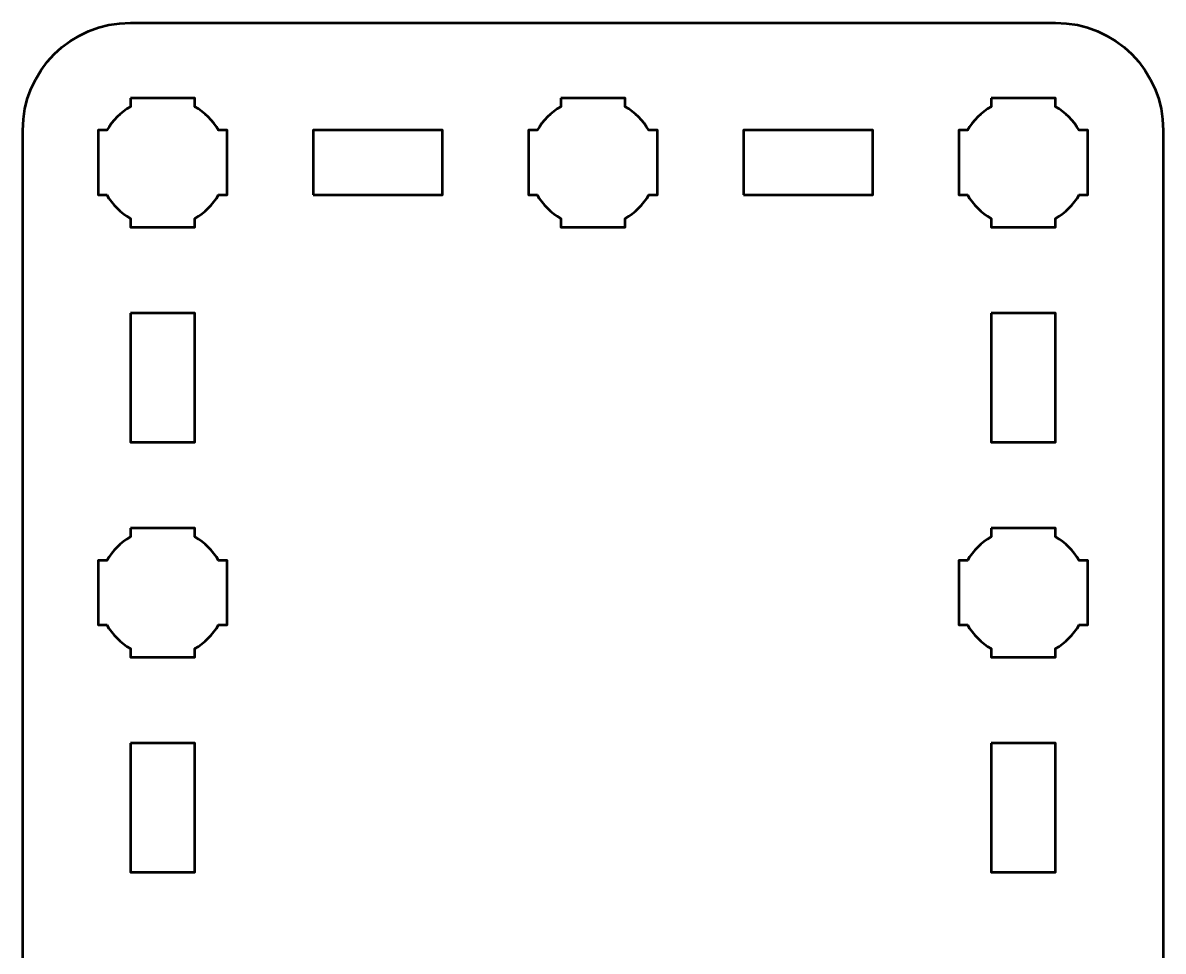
# Model space of a CAD drawing. Header units: centimetres. Extents: x -20.2 to 16.4, y -19.5 to -10.2.
# Drawn here: x -2.15 to 3.15, y -14.52 to -10.2 of the extents above; entities that cross this region are included whole.
import ezdxf

# ---------------------------------------------------------------- set-up
doc = ezdxf.new("R2010")
doc.units = ezdxf.units.CM
doc.header["$MEASUREMENT"] = 0
doc.layers.add('Layer 1', color=7, linetype='Continuous')

msp = doc.modelspace()

# ---------------------------------------------------------------- linework, layer by layer
at = {"layer": 'Layer 1', "lineweight": 53}
for points, knots in [([(1.00794, -19.5), (1.00794, -19.5), (2.64993, -19.5), (2.64993, -19.5), (2.64993, -19.5), (2.92693, -19.5), (3.15002, -19.2769), (3.15002, -18.9999), (3.15002, -18.9999), (3.15002, -16.23331), (3.15002, -13.46669), (3.15002, -10.7001), (3.15002, -10.7001), (3.15002, -10.4231), (2.92706, -10.2), (2.64993, -10.2), (2.64993, -10.2), (2.64993, -10.2), (-1.64993, -10.2), (-1.64993, -10.2), (-1.64993, -10.2), (-1.92693, -10.2), (-2.15002, -10.4231), (-2.15002, -10.7001), (-2.15002, -10.7001), (-2.15002, -13.46669), (-2.15002, -16.23331), (-2.15002, -18.9999), (-2.15002, -18.9999), (-2.15002, -19.27685), (-1.92714, -19.49992), (-1.65008, -19.5), (-1.65008, -19.5), (-1.65008, -19.5), (-0.00806, -19.5), (-0.00806, -19.5), (-0.00806, -19.5), (-0.00806, -19.5), (1.00794, -19.5), (1.00794, -19.5)], [0, 0, 0, 0, 0.1, 0.1, 0.1, 0.1, 0.2, 0.2, 0.2, 0.2, 0.3, 0.3, 0.3, 0.3, 0.4, 0.4, 0.4, 0.4, 0.5, 0.5, 0.5, 0.5, 0.6, 0.6, 0.6, 0.6, 0.7, 0.7, 0.7, 0.7, 0.8, 0.8, 0.8, 0.8, 0.9, 0.9, 0.9, 0.9, 1, 1, 1, 1]), ([(-1.65007, -10.55005), (-1.65007, -10.55005), (-1.50155, -10.55005), (-1.50155, -10.55005), (-1.50155, -10.55005), (-1.50155, -10.55005), (-1.5, -10.55003), (-1.5, -10.55003), (-1.5, -10.55003), (-1.5, -10.55003), (-1.49845, -10.55005), (-1.49845, -10.55005), (-1.49845, -10.55005), (-1.49845, -10.55005), (-1.35007, -10.55005), (-1.35007, -10.55005), (-1.35007, -10.55005), (-1.35007, -10.55005), (-1.35007, -10.59014), (-1.35007, -10.59014), (-1.35007, -10.59014), (-1.3045, -10.61649), (-1.26652, -10.65449), (-1.24016, -10.70004), (-1.24016, -10.70004), (-1.24016, -10.70004), (-1.20007, -10.70004), (-1.20007, -10.70004), (-1.20007, -10.70004), (-1.20007, -10.70004), (-1.20007, -10.84409), (-1.20007, -10.84409), (-1.20007, -10.84409), (-1.20007, -10.84409), (-1.20001, -10.85003), (-1.20001, -10.85003), (-1.20001, -10.85003), (-1.20001, -10.85003), (-1.20007, -10.85597), (-1.20007, -10.85597), (-1.20007, -10.85597), (-1.20007, -10.85597), (-1.20007, -11.00004), (-1.20007, -11.00004), (-1.20007, -11.00004), (-1.20007, -11.00004), (-1.24014, -11.00004), (-1.24014, -11.00004), (-1.24014, -11.00004), (-1.2665, -11.04561), (-1.30449, -11.0836), (-1.35007, -11.10994), (-1.35007, -11.10994), (-1.35007, -11.10994), (-1.35007, -11.15004), (-1.35007, -11.15004), (-1.35007, -11.15004), (-1.35007, -11.15004), (-1.65007, -11.15004), (-1.65007, -11.15004), (-1.65007, -11.15004), (-1.65007, -11.15004), (-1.65007, -11.10985), (-1.65007, -11.10985), (-1.65007, -11.10985), (-1.69557, -11.08351), (-1.73351, -11.04555), (-1.75985, -11.00004), (-1.75985, -11.00004), (-1.75985, -11.00004), (-1.80006, -11.00004), (-1.80006, -11.00004), (-1.80006, -11.00004), (-1.80006, -11.00004), (-1.80006, -10.70004), (-1.80006, -10.70004), (-1.80006, -10.70004), (-1.80006, -10.70004), (-1.75983, -10.70004), (-1.75983, -10.70004), (-1.75983, -10.70004), (-1.73349, -10.65454), (-1.69556, -10.61658), (-1.65007, -10.59024), (-1.65007, -10.59024), (-1.65007, -10.59024), (-1.65007, -10.55005), (-1.65007, -10.55005)], [0, 0, 0, 0, 0.0454545, 0.0454545, 0.0454545, 0.0454545, 0.0909091, 0.0909091, 0.0909091, 0.0909091, 0.1363636, 0.1363636, 0.1363636, 0.1363636, 0.1818182, 0.1818182, 0.1818182, 0.1818182, 0.2272727, 0.2272727, 0.2272727, 0.2272727, 0.2727273, 0.2727273, 0.2727273, 0.2727273, 0.3181818, 0.3181818, 0.3181818, 0.3181818, 0.3636364, 0.3636364, 0.3636364, 0.3636364, 0.4090909, 0.4090909, 0.4090909, 0.4090909, 0.4545455, 0.4545455, 0.4545455, 0.4545455, 0.5, 0.5, 0.5, 0.5, 0.5454545, 0.5454545, 0.5454545, 0.5454545, 0.5909091, 0.5909091, 0.5909091, 0.5909091, 0.6363636, 0.6363636, 0.6363636, 0.6363636, 0.6818182, 0.6818182, 0.6818182, 0.6818182, 0.7272727, 0.7272727, 0.7272727, 0.7272727, 0.7727273, 0.7727273, 0.7727273, 0.7727273, 0.8181818, 0.8181818, 0.8181818, 0.8181818, 0.8636364, 0.8636364, 0.8636364, 0.8636364, 0.9090909, 0.9090909, 0.9090909, 0.9090909, 0.9545455, 0.9545455, 0.9545455, 0.9545455, 1, 1, 1, 1]), ([(0.34993, -10.55005), (0.34993, -10.55005), (0.49845, -10.55005), (0.49845, -10.55005), (0.49845, -10.55005), (0.49845, -10.55005), (0.5, -10.55003), (0.5, -10.55003), (0.5, -10.55003), (0.5, -10.55003), (0.50155, -10.55005), (0.50155, -10.55005), (0.50155, -10.55005), (0.50155, -10.55005), (0.64993, -10.55005), (0.64993, -10.55005), (0.64993, -10.55005), (0.64993, -10.55005), (0.64993, -10.59014), (0.64993, -10.59014), (0.64993, -10.59014), (0.6955, -10.61649), (0.73348, -10.65449), (0.75984, -10.70004), (0.75984, -10.70004), (0.75984, -10.70004), (0.79993, -10.70004), (0.79993, -10.70004), (0.79993, -10.70004), (0.79993, -10.70004), (0.79993, -10.84409), (0.79993, -10.84409), (0.79993, -10.84409), (0.79993, -10.84409), (0.79999, -10.85003), (0.79999, -10.85003), (0.79999, -10.85003), (0.79999, -10.85003), (0.79993, -10.85597), (0.79993, -10.85597), (0.79993, -10.85597), (0.79993, -10.85597), (0.79993, -11.00004), (0.79993, -11.00004), (0.79993, -11.00004), (0.79993, -11.00004), (0.75986, -11.00004), (0.75986, -11.00004), (0.75986, -11.00004), (0.7335, -11.04561), (0.69551, -11.0836), (0.64993, -11.10994), (0.64993, -11.10994), (0.64993, -11.10994), (0.64993, -11.15004), (0.64993, -11.15004), (0.64993, -11.15004), (0.64993, -11.15004), (0.34993, -11.15004), (0.34993, -11.15004), (0.34993, -11.15004), (0.34993, -11.15004), (0.34993, -11.10985), (0.34993, -11.10985), (0.34993, -11.10985), (0.30443, -11.08351), (0.26649, -11.04555), (0.24015, -11.00004), (0.24015, -11.00004), (0.24015, -11.00004), (0.19994, -11.00004), (0.19994, -11.00004), (0.19994, -11.00004), (0.19994, -11.00004), (0.19994, -10.70004), (0.19994, -10.70004), (0.19994, -10.70004), (0.19994, -10.70004), (0.24017, -10.70004), (0.24017, -10.70004), (0.24017, -10.70004), (0.26651, -10.65454), (0.30444, -10.61658), (0.34993, -10.59024), (0.34993, -10.59024), (0.34993, -10.59024), (0.34993, -10.55005), (0.34993, -10.55005)], [0, 0, 0, 0, 0.0454545, 0.0454545, 0.0454545, 0.0454545, 0.0909091, 0.0909091, 0.0909091, 0.0909091, 0.1363636, 0.1363636, 0.1363636, 0.1363636, 0.1818182, 0.1818182, 0.1818182, 0.1818182, 0.2272727, 0.2272727, 0.2272727, 0.2272727, 0.2727273, 0.2727273, 0.2727273, 0.2727273, 0.3181818, 0.3181818, 0.3181818, 0.3181818, 0.3636364, 0.3636364, 0.3636364, 0.3636364, 0.4090909, 0.4090909, 0.4090909, 0.4090909, 0.4545455, 0.4545455, 0.4545455, 0.4545455, 0.5, 0.5, 0.5, 0.5, 0.5454545, 0.5454545, 0.5454545, 0.5454545, 0.5909091, 0.5909091, 0.5909091, 0.5909091, 0.6363636, 0.6363636, 0.6363636, 0.6363636, 0.6818182, 0.6818182, 0.6818182, 0.6818182, 0.7272727, 0.7272727, 0.7272727, 0.7272727, 0.7727273, 0.7727273, 0.7727273, 0.7727273, 0.8181818, 0.8181818, 0.8181818, 0.8181818, 0.8636364, 0.8636364, 0.8636364, 0.8636364, 0.9090909, 0.9090909, 0.9090909, 0.9090909, 0.9545455, 0.9545455, 0.9545455, 0.9545455, 1, 1, 1, 1]), ([(2.34993, -10.55005), (2.34993, -10.55005), (2.49845, -10.55005), (2.49845, -10.55005), (2.49845, -10.55005), (2.49845, -10.55005), (2.5, -10.55003), (2.5, -10.55003), (2.5, -10.55003), (2.5, -10.55003), (2.50155, -10.55005), (2.50155, -10.55005), (2.50155, -10.55005), (2.50155, -10.55005), (2.64993, -10.55005), (2.64993, -10.55005), (2.64993, -10.55005), (2.64993, -10.55005), (2.64993, -10.59014), (2.64993, -10.59014), (2.64993, -10.59014), (2.6955, -10.61649), (2.73348, -10.65449), (2.75984, -10.70004), (2.75984, -10.70004), (2.75984, -10.70004), (2.79993, -10.70004), (2.79993, -10.70004), (2.79993, -10.70004), (2.79993, -10.70004), (2.79993, -10.84409), (2.79993, -10.84409), (2.79993, -10.84409), (2.79993, -10.84409), (2.79999, -10.85003), (2.79999, -10.85003), (2.79999, -10.85003), (2.79999, -10.85003), (2.79993, -10.85597), (2.79993, -10.85597), (2.79993, -10.85597), (2.79993, -10.85597), (2.79993, -11.00004), (2.79993, -11.00004), (2.79993, -11.00004), (2.79993, -11.00004), (2.75986, -11.00004), (2.75986, -11.00004), (2.75986, -11.00004), (2.7335, -11.04561), (2.69551, -11.0836), (2.64993, -11.10994), (2.64993, -11.10994), (2.64993, -11.10994), (2.64993, -11.15004), (2.64993, -11.15004), (2.64993, -11.15004), (2.64993, -11.15004), (2.34993, -11.15004), (2.34993, -11.15004), (2.34993, -11.15004), (2.34993, -11.15004), (2.34993, -11.10985), (2.34993, -11.10985), (2.34993, -11.10985), (2.30443, -11.08351), (2.26649, -11.04555), (2.24015, -11.00004), (2.24015, -11.00004), (2.24015, -11.00004), (2.19994, -11.00004), (2.19994, -11.00004), (2.19994, -11.00004), (2.19994, -11.00004), (2.19994, -10.70004), (2.19994, -10.70004), (2.19994, -10.70004), (2.19994, -10.70004), (2.24017, -10.70004), (2.24017, -10.70004), (2.24017, -10.70004), (2.26651, -10.65454), (2.30444, -10.61658), (2.34993, -10.59024), (2.34993, -10.59024), (2.34993, -10.59024), (2.34993, -10.55005), (2.34993, -10.55005)], [0, 0, 0, 0, 0.0454545, 0.0454545, 0.0454545, 0.0454545, 0.0909091, 0.0909091, 0.0909091, 0.0909091, 0.1363636, 0.1363636, 0.1363636, 0.1363636, 0.1818182, 0.1818182, 0.1818182, 0.1818182, 0.2272727, 0.2272727, 0.2272727, 0.2272727, 0.2727273, 0.2727273, 0.2727273, 0.2727273, 0.3181818, 0.3181818, 0.3181818, 0.3181818, 0.3636364, 0.3636364, 0.3636364, 0.3636364, 0.4090909, 0.4090909, 0.4090909, 0.4090909, 0.4545455, 0.4545455, 0.4545455, 0.4545455, 0.5, 0.5, 0.5, 0.5, 0.5454545, 0.5454545, 0.5454545, 0.5454545, 0.5909091, 0.5909091, 0.5909091, 0.5909091, 0.6363636, 0.6363636, 0.6363636, 0.6363636, 0.6818182, 0.6818182, 0.6818182, 0.6818182, 0.7272727, 0.7272727, 0.7272727, 0.7272727, 0.7727273, 0.7727273, 0.7727273, 0.7727273, 0.8181818, 0.8181818, 0.8181818, 0.8181818, 0.8636364, 0.8636364, 0.8636364, 0.8636364, 0.9090909, 0.9090909, 0.9090909, 0.9090909, 0.9545455, 0.9545455, 0.9545455, 0.9545455, 1, 1, 1, 1]), ([(-0.80007, -10.99995), (-0.80007, -10.99995), (-0.80007, -10.69994), (-0.80007, -10.69994), (-0.80007, -10.69994), (-0.80007, -10.69994), (-0.20008, -10.69994), (-0.20008, -10.69994), (-0.20008, -10.69994), (-0.20008, -10.69994), (-0.20008, -10.99995), (-0.20008, -10.99995), (-0.20008, -10.99995), (-0.20008, -10.99995), (-0.80007, -10.99995), (-0.80007, -10.99995)], [0, 0, 0, 0, 0.25, 0.25, 0.25, 0.25, 0.5, 0.5, 0.5, 0.5, 0.75, 0.75, 0.75, 0.75, 1, 1, 1, 1]), ([(1.19993, -10.99995), (1.19993, -10.99995), (1.19993, -10.69994), (1.19993, -10.69994), (1.19993, -10.69994), (1.19993, -10.69994), (1.79992, -10.69994), (1.79992, -10.69994), (1.79992, -10.69994), (1.79992, -10.69994), (1.79992, -10.99995), (1.79992, -10.99995), (1.79992, -10.99995), (1.79992, -10.99995), (1.19993, -10.99995), (1.19993, -10.99995)], [0, 0, 0, 0, 0.25, 0.25, 0.25, 0.25, 0.5, 0.5, 0.5, 0.5, 0.75, 0.75, 0.75, 0.75, 1, 1, 1, 1]), ([(-1.64993, -11.55005), (-1.64993, -11.55005), (-1.34992, -11.55005), (-1.34992, -11.55005), (-1.34992, -11.55005), (-1.34992, -11.55005), (-1.34992, -12.15004), (-1.34992, -12.15004), (-1.34992, -12.15004), (-1.34992, -12.15004), (-1.64993, -12.15004), (-1.64993, -12.15004), (-1.64993, -12.15004), (-1.64993, -12.15004), (-1.64993, -11.55005), (-1.64993, -11.55005)], [0, 0, 0, 0, 0.25, 0.25, 0.25, 0.25, 0.5, 0.5, 0.5, 0.5, 0.75, 0.75, 0.75, 0.75, 1, 1, 1, 1]), ([(2.34993, -11.55005), (2.34993, -11.55005), (2.64993, -11.55005), (2.64993, -11.55005), (2.64993, -11.55005), (2.64993, -11.55005), (2.64993, -12.15004), (2.64993, -12.15004), (2.64993, -12.15004), (2.64993, -12.15004), (2.34993, -12.15004), (2.34993, -12.15004), (2.34993, -12.15004), (2.34993, -12.15004), (2.34993, -11.55005), (2.34993, -11.55005)], [0, 0, 0, 0, 0.25, 0.25, 0.25, 0.25, 0.5, 0.5, 0.5, 0.5, 0.75, 0.75, 0.75, 0.75, 1, 1, 1, 1]), ([(-1.65007, -12.55005), (-1.65007, -12.55005), (-1.50155, -12.55005), (-1.50155, -12.55005), (-1.50155, -12.55005), (-1.50155, -12.55005), (-1.5, -12.55003), (-1.5, -12.55003), (-1.5, -12.55003), (-1.5, -12.55003), (-1.49845, -12.55005), (-1.49845, -12.55005), (-1.49845, -12.55005), (-1.49845, -12.55005), (-1.35007, -12.55005), (-1.35007, -12.55005), (-1.35007, -12.55005), (-1.35007, -12.55005), (-1.35007, -12.59014), (-1.35007, -12.59014), (-1.35007, -12.59014), (-1.3045, -12.61649), (-1.26652, -12.65449), (-1.24016, -12.70004), (-1.24016, -12.70004), (-1.24016, -12.70004), (-1.20007, -12.70004), (-1.20007, -12.70004), (-1.20007, -12.70004), (-1.20007, -12.70004), (-1.20007, -12.84409), (-1.20007, -12.84409), (-1.20007, -12.84409), (-1.20007, -12.84409), (-1.20001, -12.85003), (-1.20001, -12.85003), (-1.20001, -12.85003), (-1.20001, -12.85003), (-1.20007, -12.85597), (-1.20007, -12.85597), (-1.20007, -12.85597), (-1.20007, -12.85597), (-1.20007, -13.00004), (-1.20007, -13.00004), (-1.20007, -13.00004), (-1.20007, -13.00004), (-1.24014, -13.00004), (-1.24014, -13.00004), (-1.24014, -13.00004), (-1.2665, -13.04561), (-1.30449, -13.0836), (-1.35007, -13.10994), (-1.35007, -13.10994), (-1.35007, -13.10994), (-1.35007, -13.15004), (-1.35007, -13.15004), (-1.35007, -13.15004), (-1.35007, -13.15004), (-1.65007, -13.15004), (-1.65007, -13.15004), (-1.65007, -13.15004), (-1.65007, -13.15004), (-1.65007, -13.10985), (-1.65007, -13.10985), (-1.65007, -13.10985), (-1.69557, -13.08351), (-1.73351, -13.04555), (-1.75985, -13.00004), (-1.75985, -13.00004), (-1.75985, -13.00004), (-1.80006, -13.00004), (-1.80006, -13.00004), (-1.80006, -13.00004), (-1.80006, -13.00004), (-1.80006, -12.70004), (-1.80006, -12.70004), (-1.80006, -12.70004), (-1.80006, -12.70004), (-1.75983, -12.70004), (-1.75983, -12.70004), (-1.75983, -12.70004), (-1.73349, -12.65454), (-1.69556, -12.61658), (-1.65007, -12.59024), (-1.65007, -12.59024), (-1.65007, -12.59024), (-1.65007, -12.55005), (-1.65007, -12.55005)], [0, 0, 0, 0, 0.0454545, 0.0454545, 0.0454545, 0.0454545, 0.0909091, 0.0909091, 0.0909091, 0.0909091, 0.1363636, 0.1363636, 0.1363636, 0.1363636, 0.1818182, 0.1818182, 0.1818182, 0.1818182, 0.2272727, 0.2272727, 0.2272727, 0.2272727, 0.2727273, 0.2727273, 0.2727273, 0.2727273, 0.3181818, 0.3181818, 0.3181818, 0.3181818, 0.3636364, 0.3636364, 0.3636364, 0.3636364, 0.4090909, 0.4090909, 0.4090909, 0.4090909, 0.4545455, 0.4545455, 0.4545455, 0.4545455, 0.5, 0.5, 0.5, 0.5, 0.5454545, 0.5454545, 0.5454545, 0.5454545, 0.5909091, 0.5909091, 0.5909091, 0.5909091, 0.6363636, 0.6363636, 0.6363636, 0.6363636, 0.6818182, 0.6818182, 0.6818182, 0.6818182, 0.7272727, 0.7272727, 0.7272727, 0.7272727, 0.7727273, 0.7727273, 0.7727273, 0.7727273, 0.8181818, 0.8181818, 0.8181818, 0.8181818, 0.8636364, 0.8636364, 0.8636364, 0.8636364, 0.9090909, 0.9090909, 0.9090909, 0.9090909, 0.9545455, 0.9545455, 0.9545455, 0.9545455, 1, 1, 1, 1]), ([(2.34993, -12.55005), (2.34993, -12.55005), (2.49845, -12.55005), (2.49845, -12.55005), (2.49845, -12.55005), (2.49845, -12.55005), (2.5, -12.55003), (2.5, -12.55003), (2.5, -12.55003), (2.5, -12.55003), (2.50155, -12.55005), (2.50155, -12.55005), (2.50155, -12.55005), (2.50155, -12.55005), (2.64993, -12.55005), (2.64993, -12.55005), (2.64993, -12.55005), (2.64993, -12.55005), (2.64993, -12.59014), (2.64993, -12.59014), (2.64993, -12.59014), (2.6955, -12.61649), (2.73348, -12.65449), (2.75984, -12.70004), (2.75984, -12.70004), (2.75984, -12.70004), (2.79993, -12.70004), (2.79993, -12.70004), (2.79993, -12.70004), (2.79993, -12.70004), (2.79993, -12.84409), (2.79993, -12.84409), (2.79993, -12.84409), (2.79993, -12.84409), (2.79999, -12.85003), (2.79999, -12.85003), (2.79999, -12.85003), (2.79999, -12.85003), (2.79993, -12.85597), (2.79993, -12.85597), (2.79993, -12.85597), (2.79993, -12.85597), (2.79993, -13.00004), (2.79993, -13.00004), (2.79993, -13.00004), (2.79993, -13.00004), (2.75986, -13.00004), (2.75986, -13.00004), (2.75986, -13.00004), (2.7335, -13.04561), (2.69551, -13.0836), (2.64993, -13.10994), (2.64993, -13.10994), (2.64993, -13.10994), (2.64993, -13.15004), (2.64993, -13.15004), (2.64993, -13.15004), (2.64993, -13.15004), (2.34993, -13.15004), (2.34993, -13.15004), (2.34993, -13.15004), (2.34993, -13.15004), (2.34993, -13.10985), (2.34993, -13.10985), (2.34993, -13.10985), (2.30443, -13.08351), (2.26649, -13.04555), (2.24015, -13.00004), (2.24015, -13.00004), (2.24015, -13.00004), (2.19994, -13.00004), (2.19994, -13.00004), (2.19994, -13.00004), (2.19994, -13.00004), (2.19994, -12.70004), (2.19994, -12.70004), (2.19994, -12.70004), (2.19994, -12.70004), (2.24017, -12.70004), (2.24017, -12.70004), (2.24017, -12.70004), (2.26651, -12.65454), (2.30444, -12.61658), (2.34993, -12.59024), (2.34993, -12.59024), (2.34993, -12.59024), (2.34993, -12.55005), (2.34993, -12.55005)], [0, 0, 0, 0, 0.0454545, 0.0454545, 0.0454545, 0.0454545, 0.0909091, 0.0909091, 0.0909091, 0.0909091, 0.1363636, 0.1363636, 0.1363636, 0.1363636, 0.1818182, 0.1818182, 0.1818182, 0.1818182, 0.2272727, 0.2272727, 0.2272727, 0.2272727, 0.2727273, 0.2727273, 0.2727273, 0.2727273, 0.3181818, 0.3181818, 0.3181818, 0.3181818, 0.3636364, 0.3636364, 0.3636364, 0.3636364, 0.4090909, 0.4090909, 0.4090909, 0.4090909, 0.4545455, 0.4545455, 0.4545455, 0.4545455, 0.5, 0.5, 0.5, 0.5, 0.5454545, 0.5454545, 0.5454545, 0.5454545, 0.5909091, 0.5909091, 0.5909091, 0.5909091, 0.6363636, 0.6363636, 0.6363636, 0.6363636, 0.6818182, 0.6818182, 0.6818182, 0.6818182, 0.7272727, 0.7272727, 0.7272727, 0.7272727, 0.7727273, 0.7727273, 0.7727273, 0.7727273, 0.8181818, 0.8181818, 0.8181818, 0.8181818, 0.8636364, 0.8636364, 0.8636364, 0.8636364, 0.9090909, 0.9090909, 0.9090909, 0.9090909, 0.9545455, 0.9545455, 0.9545455, 0.9545455, 1, 1, 1, 1]), ([(-1.65007, -13.55005), (-1.65007, -13.55005), (-1.35007, -13.55005), (-1.35007, -13.55005), (-1.35007, -13.55005), (-1.35007, -13.55005), (-1.35007, -14.15004), (-1.35007, -14.15004), (-1.35007, -14.15004), (-1.35007, -14.15004), (-1.65007, -14.15004), (-1.65007, -14.15004), (-1.65007, -14.15004), (-1.65007, -14.15004), (-1.65007, -13.55005), (-1.65007, -13.55005)], [0, 0, 0, 0, 0.25, 0.25, 0.25, 0.25, 0.5, 0.5, 0.5, 0.5, 0.75, 0.75, 0.75, 0.75, 1, 1, 1, 1]), ([(2.34993, -13.55005), (2.34993, -13.55005), (2.64993, -13.55005), (2.64993, -13.55005), (2.64993, -13.55005), (2.64993, -13.55005), (2.64993, -14.15004), (2.64993, -14.15004), (2.64993, -14.15004), (2.64993, -14.15004), (2.34993, -14.15004), (2.34993, -14.15004), (2.34993, -14.15004), (2.34993, -14.15004), (2.34993, -13.55005), (2.34993, -13.55005)], [0, 0, 0, 0, 0.25, 0.25, 0.25, 0.25, 0.5, 0.5, 0.5, 0.5, 0.75, 0.75, 0.75, 0.75, 1, 1, 1, 1])]:
    msp.add_open_spline(points, degree=3, knots=knots, dxfattribs=at)

doc.saveas('drawing.dxf')
